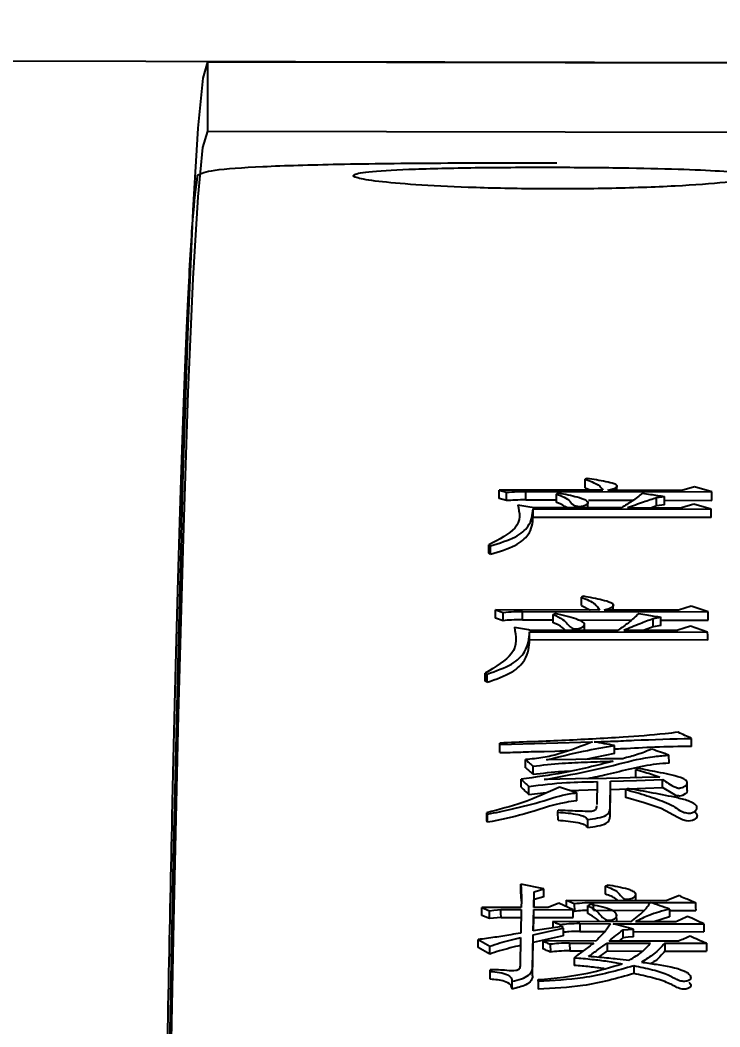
# Model space of a CAD drawing. Header units: millimetres. Extents: x 2312 to 3992, y 755 to 1943.
# Drawn here: x 2734.06 to 2741.14, y 1733.6 to 1743.78 of the extents above; entities that cross this region are included whole.
import ezdxf

# ---------------------------------------------------------------- set-up
doc = ezdxf.new("R2010")
doc.units = ezdxf.units.MM
doc.layers.add('标注', color=3, linetype='Continuous', lineweight=13)
doc.styles.add('SLDTEXTSTYLE1', font='txt.shx', dxfattribs={"width": 0.7, "bigfont": 'gbcbig.shx'})
doc.dimstyles.new('SLDDIMSTYLE12$0', dxfattribs={"dimtxt": 12, "dimasz": 10, "dimexe": 0, "dimexo": 0.0625, "dimgap": 0.875, "dimtad": 1, "dimdec": 1, "dimlfac": 1.8, "dimrnd": 1e-09, "dimzin": 12, "dimdsep": 46, "dimtxsty": 'SLDTEXTSTYLE1', "dimcen": 0.09, "dimdle": 8.16, "dimclrd": 3, "dimclre": 3, "dimadec": 0, "dimazin": 3, "dimtfac": 1, "dimtdec": 1, "dimtofl": 0, "dimtmove": 0, "dimatfit": 3, "dimfxl": 0, "dimfrac": 2, "dimtolj": 1, "dimlwd": 5, "dimlwe": 5, "dimarcsym": 0})

# ---------------------------------------------------------------- blocks, each defined once
blk = doc.blocks.new('*D45')
at = {"layer": 'Defpoints', "color": 0, "transparency": 16777216}
for p in [(2923.809, 1855.641), (2923.809, 1839.674), (2684.601, 1694.135)]:
    blk.add_point(p, dxfattribs=at)
at = {"layer": '标注', "color": 3, "lineweight": 5, "transparency": 16777216}
blk.add_line((2684.601, 1694.197), (2684.601, 1855.641), dxfattribs=at)
at = {"layer": '标注', "color": 3, "linetype": 'Continuous', "lineweight": 5, "transparency": 16777216}
for p, q in [((2694.601, 1855.641), (2913.809, 1855.641)), ((2923.809, 1839.736), (2923.809, 1855.641))]:
    blk.add_line(p, q, dxfattribs=at)
at = {"layer": '标注', "color": 3, "transparency": 16777216}
for points in [[(2694.601, 1857.308), (2694.601, 1853.974), (2684.601, 1855.641)], [(2913.809, 1857.308), (2913.809, 1853.974), (2923.809, 1855.641)]]:
    blk.add_solid(points, dxfattribs=at)
at = {"layer": '标注', "color": 0, "transparency": 16777216, "insert": (2804.205, 1867.944), "char_height": 10, "attachment_point": 5, "style": 'SLDTEXTSTYLE1'}
blk.add_mtext('\\A1;{\\H2.28571x;290}', dxfattribs=at)

msp = doc.modelspace()

# ---------------------------------------------------------------- linework, layer by layer
at = {"color": 7, "linetype": 'Continuous', "lineweight": 25}
for p, q in [((2781.857, 1743.26), (2732.359, 1743.366)), ((2735.959, 1743.358), (2735.958, 1742.658)), ((2735.959, 1743.358), (2776.457, 1743.272)), ((2735.958, 1742.658), (2776.356, 1742.571)), ((2739.797, 1739.146), (2739.777, 1739.138)), ((2739.777, 1739.052), (2739.777, 1739.138)), ((2740.098, 1739.026), (2740.098, 1739.077)), ((2740.884, 1739.06), (2740.757, 1739.024)), ((2741.058, 1739.01), (2740.884, 1739.06)), ((2738.907, 1738.943), (2738.907, 1739.028)), ((2738.907, 1739.028), (2738.984, 1739.006)), ((2739.958, 1739.026), (2738.907, 1739.028)), ((2738.984, 1738.921), (2738.984, 1739.006)), ((2739.179, 1738.929), (2739.179, 1739.014)), ((2739.179, 1739.014), (2741.058, 1739.01)), ((2739.49, 1738.903), (2739.49, 1738.988)), ((2739.777, 1739.052), (2739.836, 1739.026)), ((2740.757, 1739.024), (2740.007, 1739.026)), ((2740.501, 1738.952), (2740.58, 1738.963)), ((2738.984, 1738.921), (2738.907, 1738.943)), ((2739.179, 1738.929), (2739.489, 1738.928)), ((2739.806, 1738.851), (2739.806, 1738.909)), ((2739.812, 1738.927), (2740.266, 1738.926)), ((2740.501, 1738.867), (2740.448, 1738.849)), ((2740.58, 1738.878), (2740.501, 1738.867)), ((2740.58, 1738.925), (2741.058, 1738.924)), ((2740.879, 1738.885), (2740.751, 1738.849)), ((2741.053, 1738.834), (2740.879, 1738.885)), ((2739.252, 1738.752), (2739.252, 1738.837)), ((2739.252, 1738.837), (2741.053, 1738.834)), ((2741.053, 1738.749), (2739.252, 1738.752)), ((2739.262, 1738.852), (2740.148, 1738.85)), ((2740.206, 1738.85), (2740.751, 1738.849)), ((2738.803, 1738.473), (2738.822, 1738.464)), ((2738.822, 1738.38), (2738.803, 1738.389)), ((2739.761, 1737.954), (2739.742, 1737.944)), ((2739.742, 1737.86), (2739.742, 1737.944)), ((2739.742, 1737.86), (2739.831, 1737.815)), ((2740.062, 1737.814), (2740.062, 1737.874)), ((2740.849, 1737.855), (2740.722, 1737.813)), ((2741.023, 1737.796), (2740.849, 1737.855)), ((2738.872, 1737.733), (2738.872, 1737.817)), ((2738.872, 1737.817), (2738.949, 1737.791)), ((2739.923, 1737.815), (2738.872, 1737.817)), ((2738.949, 1737.707), (2738.872, 1737.733)), ((2738.949, 1737.707), (2738.949, 1737.791)), ((2739.144, 1737.717), (2739.144, 1737.8)), ((2739.144, 1737.8), (2741.023, 1737.796)), ((2739.455, 1737.687), (2739.455, 1737.77)), ((2740.722, 1737.813), (2739.972, 1737.815)), ((2740.466, 1737.729), (2740.544, 1737.742)), ((2739.144, 1737.717), (2739.455, 1737.716)), ((2739.705, 1737.715), (2740.247, 1737.714)), ((2739.77, 1737.612), (2739.77, 1737.681)), ((2740.466, 1737.645), (2740.374, 1737.61)), ((2740.544, 1737.658), (2740.466, 1737.645)), ((2740.544, 1737.714), (2741.023, 1737.713)), ((2740.844, 1737.652), (2740.716, 1737.61)), ((2741.017, 1737.592), (2740.844, 1737.652)), ((2739.217, 1737.513), (2739.216, 1737.596)), ((2739.216, 1737.596), (2741.017, 1737.592)), ((2739.227, 1737.613), (2740.113, 1737.611)), ((2740.171, 1737.611), (2740.716, 1737.61)), ((2741.018, 1737.509), (2739.217, 1737.513)), ((2738.768, 1737.177), (2738.787, 1737.167)), ((2738.787, 1737.084), (2738.768, 1737.095)), ((2740.854, 1736.435), (2740.854, 1736.517)), ((2738.915, 1736.455), (2738.916, 1736.47)), ((2738.916, 1736.373), (2738.915, 1736.455)), ((2740.074, 1736.363), (2740.074, 1736.445)), ((2740.074, 1736.363), (2739.781, 1736.305)), ((2740.627, 1736.266), (2740.626, 1736.348)), ((2739.175, 1736.221), (2739.175, 1736.303)), ((2739.131, 1736.023), (2739.131, 1736.104)), ((2740.302, 1736.119), (2740.292, 1736.122)), ((2739.208, 1735.951), (2739.207, 1736.032)), ((2739.693, 1735.967), (2739.519, 1736.024)), ((2739.9, 1736.08), (2739.895, 1735.848)), ((2740.03, 1735.805), (2740.036, 1736.084)), ((2740.03, 1735.724), (2740.036, 1736.002)), ((2740.562, 1736.02), (2740.562, 1736.101)), ((2740.809, 1735.991), (2740.809, 1736.073)), ((2739.208, 1735.951), (2739.385, 1735.969)), ((2739.623, 1735.99), (2739.9, 1735.999)), ((2739.693, 1735.886), (2739.693, 1735.967)), ((2740.03, 1735.724), (2740.03, 1735.805)), ((2740.894, 1735.845), (2740.894, 1735.847)), ((2738.783, 1735.684), (2738.783, 1735.765)), ((2738.783, 1735.765), (2738.792, 1735.75)), ((2738.792, 1735.669), (2738.792, 1735.75)), ((2739.503, 1735.771), (2739.504, 1735.791)), ((2739.504, 1735.69), (2739.503, 1735.771)), ((2739.804, 1735.616), (2739.804, 1735.697)), ((2740.894, 1735.765), (2740.894, 1735.787)), ((2738.792, 1735.669), (2738.783, 1735.684)), ((2739.36, 1734.995), (2739.127, 1735.044)), ((2739.262, 1734.967), (2739.36, 1734.995)), ((2739.984, 1734.942), (2739.984, 1735.022)), ((2739.133, 1734.871), (2739.128, 1734.965)), ((2739.259, 1734.807), (2739.262, 1734.967)), ((2739.261, 1734.807), (2739.262, 1734.887)), ((2739.36, 1734.915), (2739.262, 1734.887)), ((2740.29, 1734.878), (2740.29, 1734.944)), ((2740.731, 1734.927), (2740.604, 1734.878)), ((2738.733, 1734.808), (2738.81, 1734.775)), ((2739.132, 1734.807), (2738.733, 1734.808)), ((2738.733, 1734.728), (2738.733, 1734.808)), ((2738.927, 1734.787), (2739.132, 1734.786)), ((2739.132, 1734.786), (2739.127, 1734.549)), ((2739.254, 1734.57), (2739.258, 1734.786)), ((2739.258, 1734.786), (2739.657, 1734.785)), ((2739.405, 1734.806), (2739.259, 1734.807)), ((2739.513, 1734.851), (2739.405, 1734.806)), ((2739.657, 1734.785), (2739.513, 1734.851)), ((2739.591, 1734.815), (2739.591, 1734.88)), ((2739.591, 1734.88), (2739.668, 1734.847)), ((2739.591, 1734.88), (2740.604, 1734.878)), ((2739.668, 1734.847), (2739.669, 1734.768)), ((2739.805, 1734.747), (2739.804, 1734.826)), ((2739.864, 1734.779), (2739.863, 1734.859)), ((2739.863, 1734.859), (2740.895, 1734.857)), ((2740.631, 1734.791), (2740.631, 1734.712)), ((2738.811, 1734.695), (2738.733, 1734.728)), ((2738.928, 1734.707), (2738.811, 1734.695)), ((2738.928, 1734.707), (2739.13, 1734.707)), ((2739.256, 1734.57), (2739.259, 1734.707)), ((2739.259, 1734.707), (2739.658, 1734.706)), ((2739.669, 1734.768), (2739.658, 1734.772)), ((2739.864, 1734.779), (2740.377, 1734.778)), ((2740.097, 1734.664), (2740.096, 1734.738)), ((2740.631, 1734.712), (2740.473, 1734.663)), ((2740.631, 1734.778), (2740.896, 1734.777)), ((2739.253, 1734.532), (2739.556, 1734.599)), ((2739.547, 1734.615), (2739.254, 1734.57)), ((2740.239, 1734.664), (2739.451, 1734.666)), ((2739.528, 1734.632), (2739.528, 1734.612)), ((2739.556, 1734.599), (2739.547, 1734.615)), ((2739.723, 1734.644), (2740.034, 1734.643)), ((2739.723, 1734.644), (2739.723, 1734.565)), ((2740.063, 1734.643), (2740.979, 1734.641)), ((2740.697, 1734.663), (2740.288, 1734.664)), ((2738.697, 1734.483), (2738.813, 1734.416)), ((2739.126, 1734.503), (2739.12, 1734.216)), ((2739.246, 1734.194), (2739.253, 1734.532)), ((2739.557, 1734.52), (2739.253, 1734.453)), ((2739.723, 1734.565), (2739.977, 1734.564)), ((2740.16, 1734.502), (2740.118, 1734.468)), ((2740.267, 1734.564), (2740.979, 1734.562)), ((2738.813, 1734.337), (2738.697, 1734.404)), ((2739.247, 1734.115), (2739.253, 1734.453)), ((2739.885, 1734.468), (2739.349, 1734.469)), ((2739.426, 1734.435), (2739.427, 1734.357)), ((2739.621, 1734.448), (2739.865, 1734.447)), ((2739.621, 1734.448), (2739.622, 1734.369)), ((2740.001, 1734.447), (2740.439, 1734.446)), ((2740.722, 1734.466), (2740.021, 1734.468)), ((2740.585, 1734.446), (2741.004, 1734.445)), ((2740.585, 1734.446), (2740.585, 1734.367)), ((2739.622, 1734.369), (2739.759, 1734.368)), ((2740.001, 1734.368), (2740.363, 1734.367)), ((2740.585, 1734.367), (2741.004, 1734.366)), ((2738.817, 1734.161), (2738.818, 1734.178)), ((2739.247, 1734.115), (2739.246, 1734.194)), ((2740.269, 1734.217), (2740.269, 1734.139)), ((2738.818, 1734.082), (2738.817, 1734.161)), ((2739.302, 1734.061), (2739.302, 1734.078)), ((2739.302, 1734.061), (2739.302, 1733.983))]:
    msp.add_line(p, q, dxfattribs=at)
at = {"color": 7, "linetype": 'Continuous', "lineweight": 25, "flags": 128}
for points in [[(2735.959, 1743.358), (2735.91, 1743.191), (2735.86, 1742.688), (2735.81, 1741.853), (2735.761, 1740.689), (2735.711, 1739.202), (2735.661, 1737.398), (2735.613, 1735.287), (2735.565, 1732.877), (2735.519, 1730.181), (2735.473, 1727.21), (2735.43, 1723.979), (2735.388, 1720.503), (2735.348, 1716.798), (2735.31, 1712.88), (2735.274, 1708.769), (2735.241, 1704.484), (2735.21, 1700.044), (2735.183, 1695.471), (2735.158, 1690.785), (2735.136, 1686.008), (2735.118, 1681.164), (2735.102, 1676.273), (2735.09, 1671.36)], [(2735.958, 1742.658), (2735.909, 1742.491), (2735.86, 1741.994), (2735.81, 1741.167), (2735.761, 1740.014), (2735.712, 1738.541), (2735.663, 1736.755), (2735.615, 1734.664), (2735.567, 1732.278), (2735.521, 1729.608), (2735.476, 1726.667), (2735.433, 1723.467), (2735.392, 1720.025), (2735.352, 1716.355), (2735.314, 1712.476), (2735.279, 1708.405), (2735.246, 1704.162), (2735.216, 1699.765), (2735.189, 1695.236), (2735.164, 1690.596), (2735.152, 1687.931)], [(2739.49, 1738.988), (2739.5, 1738.992), (2739.51, 1738.996)], [(2740.58, 1738.878), (2740.58, 1738.925), (2740.58, 1738.963)], [(2741.058, 1738.924), (2741.058, 1738.972), (2741.058, 1739.01)], [(2740.501, 1738.867), (2740.501, 1738.914), (2740.501, 1738.952)], [(2741.053, 1738.749), (2741.053, 1738.796), (2741.053, 1738.834)], [(2738.803, 1738.389), (2738.803, 1738.419), (2738.803, 1738.446), (2738.803, 1738.473)], [(2738.822, 1738.38), (2738.822, 1738.41), (2738.822, 1738.437), (2738.822, 1738.464)], [(2739.455, 1737.77), (2739.46, 1737.773), (2739.467, 1737.776), (2739.474, 1737.78)], [(2740.544, 1737.658), (2740.544, 1737.705), (2740.544, 1737.742)], [(2741.023, 1737.713), (2741.023, 1737.759), (2741.023, 1737.796)], [(2740.466, 1737.645), (2740.466, 1737.692), (2740.466, 1737.729)], [(2741.018, 1737.509), (2741.018, 1737.556), (2741.017, 1737.592)], [(2738.768, 1737.095), (2738.768, 1737.125), (2738.768, 1737.151), (2738.768, 1737.177)], [(2738.787, 1737.084), (2738.787, 1737.114), (2738.787, 1737.141), (2738.787, 1737.167)], [(2738.915, 1736.455), (2739.383, 1736.469), (2739.851, 1736.482)], [(2738.916, 1736.373), (2738.968, 1736.375), (2738.995, 1736.376), (2739.021, 1736.376), (2739.048, 1736.377), (2739.074, 1736.378), (2739.101, 1736.379), (2739.127, 1736.379), (2739.153, 1736.38), (2739.206, 1736.382), (2739.233, 1736.383), (2739.259, 1736.383), (2739.286, 1736.384), (2739.312, 1736.385), (2739.338, 1736.386), (2739.365, 1736.386), (2739.471, 1736.389), (2739.523, 1736.391), (2739.55, 1736.392), (2739.576, 1736.393), (2739.603, 1736.393), (2739.604, 1736.393)], [(2740.158, 1736.312), (2739.978, 1736.309), (2739.684, 1736.304), (2739.389, 1736.299)], [(2739.251, 1736.154), (2739.251, 1736.2), (2739.251, 1736.236)], [(2740.312, 1736.215), (2740.302, 1736.209), (2740.292, 1736.203)], [(2740.534, 1736.124), (2740.354, 1736.12), (2739.994, 1736.113), (2739.679, 1736.107), (2739.365, 1736.1)], [(2740.292, 1736.122), (2740.292, 1736.168), (2740.292, 1736.203)], [(2740.036, 1736.084), (2740.299, 1736.092), (2740.562, 1736.101)], [(2740.036, 1736.002), (2740.036, 1736.048), (2740.036, 1736.084)], [(2740.036, 1736.002), (2740.216, 1736.008), (2740.389, 1736.014), (2740.562, 1736.02)], [(2740.809, 1735.991), (2740.806, 1735.971), (2740.79, 1735.955), (2740.763, 1735.941), (2740.748, 1735.937), (2740.732, 1735.934), (2740.721, 1735.935), (2740.71, 1735.936), (2740.695, 1735.941), (2740.669, 1735.957), (2740.562, 1736.02), (2740.562, 1736.02)], [(2740.19, 1735.919), (2740.19, 1735.948), (2740.19, 1735.974), (2740.19, 1736)], [(2740.892, 1735.765), (2740.901, 1735.758), (2740.91, 1735.737), (2740.903, 1735.715), (2740.878, 1735.693), (2740.863, 1735.686), (2740.844, 1735.682), (2740.825, 1735.681), (2740.801, 1735.683), (2740.764, 1735.694), (2740.717, 1735.718), (2740.547, 1735.807), (2740.374, 1735.866), (2740.191, 1735.919), (2740.19, 1735.919), (2740.19, 1735.919)], [(2739.128, 1734.965), (2739.128, 1735.009), (2739.127, 1735.044)], [(2739.36, 1734.915), (2739.36, 1734.96), (2739.36, 1734.995)], [(2739.984, 1735.022), (2739.989, 1735.025), (2739.996, 1735.03), (2740.003, 1735.034)], [(2739.262, 1734.887), (2739.262, 1734.932), (2739.262, 1734.967)], [(2738.81, 1734.775), (2738.854, 1734.779), (2738.891, 1734.783), (2738.927, 1734.787)], [(2738.928, 1734.707), (2738.927, 1734.752), (2738.927, 1734.787)], [(2739.259, 1734.707), (2739.258, 1734.751), (2739.258, 1734.786)], [(2739.658, 1734.706), (2739.658, 1734.75), (2739.657, 1734.785)], [(2740.895, 1734.857), (2740.895, 1734.812), (2740.896, 1734.777)], [(2738.811, 1734.695), (2738.81, 1734.74), (2738.81, 1734.775)], [(2739.451, 1734.666), (2739.451, 1734.621), (2739.451, 1734.601)], [(2739.556, 1734.599), (2739.556, 1734.554), (2739.557, 1734.52)], [(2740.16, 1734.581), (2740.213, 1734.585), (2740.267, 1734.589)], [(2740.16, 1734.581), (2740.16, 1734.536), (2740.16, 1734.502)], [(2740.267, 1734.51), (2740.267, 1734.554), (2740.267, 1734.589)], [(2740.979, 1734.641), (2740.979, 1734.597), (2740.979, 1734.562)], [(2738.697, 1734.404), (2738.697, 1734.449), (2738.697, 1734.483)], [(2739.253, 1734.453), (2739.253, 1734.498), (2739.253, 1734.532)], [(2740.267, 1734.51), (2740.213, 1734.506), (2740.16, 1734.502)], [(2738.813, 1734.337), (2738.813, 1734.381), (2738.813, 1734.416)], [(2739.349, 1734.469), (2739.349, 1734.425), (2739.349, 1734.39)], [(2740.001, 1734.447), (2740.001, 1734.403), (2740.001, 1734.368)], [(2741.004, 1734.445), (2741.004, 1734.4), (2741.004, 1734.366)], [(2739.667, 1734.3), (2739.667, 1734.255), (2739.667, 1734.221)], [(2739.04, 1733.983), (2739.039, 1734.006), (2739.039, 1734.028), (2739.039, 1734.061)]]:
    msp.add_lwpolyline(points, dxfattribs=at)
at = {"color": 7, "linetype": 'Continuous', "lineweight": 25}
for points, knots in [([(2735.859, 1742.211), (2735.895, 1742.23), (2735.969, 1742.266), (2736.493, 1742.302), (2737.28, 1742.325), (2738.316, 1742.337), (2739.095, 1742.336), (2739.491, 1742.336)], [0, 0, 0, 0, 0.184904, 0.370075, 0.564934, 0.778648, 1, 1, 1, 1]), ([(2735.149, 1687.934), (2735.151, 1688.392), (2735.16, 1690.687), (2735.178, 1694.777), (2735.206, 1700.096), (2735.242, 1705.768), (2735.286, 1711.677), (2735.34, 1717.65), (2735.4, 1723.125), (2735.464, 1728.013), (2735.531, 1732.273), (2735.596, 1735.54), (2735.655, 1737.956), (2735.709, 1739.705), (2735.761, 1740.976), (2735.811, 1741.833), (2735.843, 1742.085), (2735.859, 1742.211)], [0, 0, 0, 0, 0.015982, 0.079971, 0.143956, 0.207938, 0.29112, 0.374568, 0.45775, 0.540927, 0.624368, 0.707543, 0.76895, 0.830357, 0.891763, 0.945879, 1, 1, 1, 1]), ([(2741.483, 1742.199), (2741.467, 1742.21), (2741.434, 1742.231), (2741.153, 1742.256), (2740.722, 1742.275), (2740.135, 1742.288), (2739.433, 1742.293), (2738.696, 1742.29), (2738.046, 1742.276), (2737.601, 1742.252), (2737.41, 1742.22), (2737.446, 1742.184), (2737.669, 1742.147), (2738.057, 1742.113), (2738.602, 1742.085), (2739.278, 1742.07), (2740.015, 1742.074), (2740.704, 1742.098), (2741.213, 1742.136), (2741.452, 1742.172), (2741.475, 1742.192), (2741.483, 1742.199)], [0, 0, 0, 0, 0.045822, 0.091814, 0.140485, 0.193898, 0.252615, 0.314733, 0.376987, 0.434762, 0.486088, 0.532887, 0.578622, 0.626347, 0.678147, 0.735419, 0.797023, 0.859506, 0.918953, 0.972133, 1, 1, 1, 1]), ([(2739.777, 1739.138), (2739.828, 1739.119), (2739.917, 1739.087), (2739.946, 1739.044), (2739.958, 1739.026)], [0, 0, 0, 0, 0.565821, 1, 1, 1, 1]), ([(2740.007, 1739.026), (2740.025, 1739.03), (2740.061, 1739.039), (2740.095, 1739.054), (2740.104, 1739.066), (2740.1, 1739.078), (2740.062, 1739.095), (2739.96, 1739.12), (2739.862, 1739.136), (2739.797, 1739.146)], [0, 0, 0, 0, 0.1207964, 0.2377542, 0.2839081, 0.3303299, 0.4243308, 0.6202445, 1, 1, 1, 1]), ([(2738.984, 1739.006), (2739.02, 1739.008), (2739.084, 1739.013), (2739.15, 1739.014), (2739.179, 1739.014)], [0, 0, 0, 0, 0.558776, 1, 1, 1, 1]), ([(2739.49, 1738.988), (2739.516, 1738.977), (2739.573, 1738.955), (2739.634, 1738.915), (2739.645, 1738.879), (2739.691, 1738.865), (2739.711, 1738.862), (2739.732, 1738.862), (2739.753, 1738.865), (2739.776, 1738.872), (2739.795, 1738.883), (2739.81, 1738.896), (2739.807, 1738.91), (2739.775, 1738.932), (2739.674, 1738.963), (2739.575, 1738.984), (2739.51, 1738.996), (2739.51, 1738.996)], [0, 0, 0, 0, 0.118915, 0.255033, 0.3903, 0.410217, 0.430101, 0.450488, 0.468438, 0.491867, 0.540043, 0.576412, 0.613196, 0.663362, 0.784679, 0.997714, 1, 1, 1, 1]), ([(2740.357, 1738.997), (2740.324, 1738.969), (2740.278, 1738.931), (2740.201, 1738.882), (2740.165, 1738.861), (2740.148, 1738.85)], [0, 0, 0, 0, 0.550283, 0.775099, 1, 1, 1, 1]), ([(2740.357, 1738.997), (2740.384, 1738.993), (2740.434, 1738.985), (2740.509, 1738.974), (2740.556, 1738.966), (2740.58, 1738.963)], [0, 0, 0, 0, 0.363875, 0.681938, 1, 1, 1, 1]), ([(2739.097, 1738.878), (2739.115, 1738.798), (2739.147, 1738.654), (2738.908, 1738.529), (2738.803, 1738.473)], [0, 0, 0, 0, 0.556731, 1, 1, 1, 1]), ([(2739.179, 1738.929), (2739.142, 1738.928), (2739.076, 1738.928), (2739.012, 1738.923), (2738.984, 1738.921)], [0, 0, 0, 0, 0.5611538, 1, 1, 1, 1]), ([(2739.097, 1738.878), (2739.125, 1738.874), (2739.179, 1738.865), (2739.234, 1738.856), (2739.262, 1738.852)], [0, 0, 0, 0, 0.4998834, 1, 1, 1, 1]), ([(2739.594, 1738.851), (2739.568, 1738.867), (2739.537, 1738.885), (2739.496, 1738.9), (2739.49, 1738.903)], [0, 0, 0, 0, 0.85571, 1, 1, 1, 1]), ([(2740.206, 1738.85), (2740.233, 1738.86), (2740.286, 1738.88), (2740.382, 1738.915), (2740.457, 1738.938), (2740.501, 1738.952)], [0, 0, 0, 0, 0.284329, 0.568686, 1, 1, 1, 1]), ([(2738.822, 1738.464), (2738.912, 1738.492), (2739.088, 1738.546), (2739.238, 1738.681), (2739.246, 1738.778), (2739.252, 1738.837)], [0, 0, 0, 0, 0.2883621, 0.5664153, 1, 1, 1, 1]), ([(2738.822, 1738.38), (2738.912, 1738.407), (2739.088, 1738.462), (2739.238, 1738.596), (2739.247, 1738.693), (2739.252, 1738.752)], [0, 0, 0, 0, 0.288478, 0.566518, 1, 1, 1, 1]), ([(2739.742, 1737.944), (2739.793, 1737.923), (2739.882, 1737.885), (2739.911, 1737.836), (2739.923, 1737.815)], [0, 0, 0, 0, 0.565821, 1, 1, 1, 1]), ([(2739.972, 1737.815), (2739.99, 1737.82), (2740.026, 1737.83), (2740.06, 1737.847), (2740.068, 1737.862), (2740.064, 1737.875), (2740.027, 1737.895), (2739.925, 1737.924), (2739.826, 1737.942), (2739.761, 1737.954)], [0, 0, 0, 0, 0.12083, 0.2378179, 0.2839594, 0.3303696, 0.4243477, 0.6202102, 1, 1, 1, 1]), ([(2738.949, 1737.791), (2738.985, 1737.794), (2739.049, 1737.8), (2739.115, 1737.8), (2739.144, 1737.8)], [0, 0, 0, 0, 0.558776, 1, 1, 1, 1]), ([(2739.455, 1737.77), (2739.489, 1737.754), (2739.551, 1737.725), (2739.598, 1737.68), (2739.618, 1737.649), (2739.641, 1737.634), (2739.658, 1737.627), (2739.671, 1737.624), (2739.687, 1737.624), (2739.705, 1737.626), (2739.731, 1737.633), (2739.757, 1737.644), (2739.772, 1737.661), (2739.774, 1737.678), (2739.748, 1737.701), (2739.683, 1737.727), (2739.586, 1737.755), (2739.512, 1737.772), (2739.474, 1737.78)], [0, 0, 0, 0, 0.156974, 0.283392, 0.359244, 0.397477, 0.412842, 0.428372, 0.439697, 0.455031, 0.482215, 0.525717, 0.568194, 0.61083, 0.65056, 0.755037, 0.8749, 1, 1, 1, 1]), ([(2740.321, 1737.781), (2740.289, 1737.749), (2740.243, 1737.704), (2740.165, 1737.649), (2740.13, 1737.624), (2740.113, 1737.611)], [0, 0, 0, 0, 0.550283, 0.775099, 1, 1, 1, 1]), ([(2740.321, 1737.781), (2740.349, 1737.777), (2740.399, 1737.768), (2740.473, 1737.754), (2740.521, 1737.746), (2740.544, 1737.742)], [0, 0, 0, 0, 0.363875, 0.681938, 1, 1, 1, 1]), ([(2739.062, 1737.643), (2739.08, 1737.551), (2739.112, 1737.384), (2738.873, 1737.241), (2738.768, 1737.177)], [0, 0, 0, 0, 0.5567307, 1, 1, 1, 1]), ([(2739.144, 1737.717), (2739.107, 1737.716), (2739.041, 1737.716), (2738.977, 1737.71), (2738.949, 1737.707)], [0, 0, 0, 0, 0.561154, 1, 1, 1, 1]), ([(2739.062, 1737.643), (2739.089, 1737.638), (2739.144, 1737.628), (2739.199, 1737.618), (2739.227, 1737.613)], [0, 0, 0, 0, 0.499883, 1, 1, 1, 1]), ([(2739.575, 1737.612), (2739.566, 1737.621), (2739.541, 1737.649), (2739.489, 1737.672), (2739.455, 1737.687)], [0, 0, 0, 0, 0.327734, 1, 1, 1, 1]), ([(2740.171, 1737.611), (2740.198, 1737.623), (2740.251, 1737.646), (2740.347, 1737.686), (2740.421, 1737.713), (2740.466, 1737.729)], [0, 0, 0, 0, 0.284329, 0.568686, 1, 1, 1, 1]), ([(2738.787, 1737.167), (2738.876, 1737.199), (2739.053, 1737.261), (2739.203, 1737.416), (2739.211, 1737.528), (2739.216, 1737.596)], [0, 0, 0, 0, 0.2883621, 0.5664153, 1, 1, 1, 1]), ([(2738.787, 1737.084), (2738.877, 1737.116), (2739.053, 1737.178), (2739.203, 1737.333), (2739.212, 1737.445), (2739.217, 1737.513)], [0, 0, 0, 0, 0.288478, 0.566518, 1, 1, 1, 1]), ([(2740.719, 1736.579), (2740.675, 1736.574), (2740.492, 1736.553), (2740.099, 1736.522), (2739.541, 1736.494), (2739.124, 1736.478), (2738.916, 1736.47)], [0, 0, 0, 0, 0.075478, 0.31225, 0.655902, 1, 1, 1, 1]), ([(2739.87, 1736.482), (2739.932, 1736.484), (2740.067, 1736.488), (2740.394, 1736.505), (2740.66, 1736.512), (2740.854, 1736.517)], [0, 0, 0, 0, 0.189809, 0.410519, 1, 1, 1, 1]), ([(2740.854, 1736.517), (2740.832, 1736.527), (2740.787, 1736.548), (2740.742, 1736.569), (2740.719, 1736.579)], [0, 0, 0, 0, 0.500001, 1, 1, 1, 1]), ([(2739.851, 1736.482), (2739.743, 1736.439), (2739.591, 1736.377), (2739.354, 1736.319), (2739.235, 1736.308), (2739.175, 1736.303)], [0, 0, 0, 0, 0.55192, 0.774765, 1, 1, 1, 1]), ([(2739.389, 1736.299), (2739.512, 1736.33), (2739.732, 1736.386), (2739.969, 1736.427), (2740.074, 1736.445)], [0, 0, 0, 0, 0.55885, 1, 1, 1, 1]), ([(2740.074, 1736.445), (2740.04, 1736.451), (2739.972, 1736.464), (2739.904, 1736.476), (2739.87, 1736.482)], [0, 0, 0, 0, 0.499738, 1, 1, 1, 1]), ([(2740.854, 1736.435), (2740.73, 1736.434), (2740.496, 1736.431), (2740.237, 1736.414), (2740.101, 1736.409), (2740.074, 1736.408)], [0, 0, 0, 0, 0.474215, 0.897165, 1, 1, 1, 1]), ([(2739.365, 1736.1), (2739.455, 1736.117), (2739.713, 1736.165), (2740.081, 1736.246), (2740.396, 1736.331), (2740.578, 1736.344), (2740.626, 1736.348)], [0, 0, 0, 0, 0.210989, 0.603952, 0.894949, 1, 1, 1, 1]), ([(2740.453, 1736.407), (2740.404, 1736.389), (2740.335, 1736.361), (2740.232, 1736.332), (2740.183, 1736.319), (2740.158, 1736.312)], [0, 0, 0, 0, 0.53008, 0.764867, 1, 1, 1, 1]), ([(2740.626, 1736.348), (2740.597, 1736.358), (2740.539, 1736.378), (2740.482, 1736.398), (2740.453, 1736.407)], [0, 0, 0, 0, 0.499896, 1, 1, 1, 1]), ([(2740.06, 1736.286), (2739.896, 1736.244), (2739.601, 1736.169), (2739.275, 1736.124), (2739.131, 1736.104)], [0, 0, 0, 0, 0.558101, 1, 1, 1, 1]), ([(2739.175, 1736.303), (2739.187, 1736.292), (2739.213, 1736.269), (2739.238, 1736.247), (2739.251, 1736.236)], [0, 0, 0, 0, 0.500001, 1, 1, 1, 1]), ([(2739.175, 1736.221), (2739.181, 1736.216), (2739.194, 1736.204), (2739.22, 1736.182), (2739.239, 1736.165), (2739.251, 1736.154)], [0, 0, 0, 0, 0.256283, 0.512566, 1, 1, 1, 1]), ([(2739.251, 1736.236), (2739.349, 1736.247), (2739.53, 1736.267), (2739.803, 1736.279), (2739.974, 1736.284), (2740.06, 1736.286)], [0, 0, 0, 0, 0.36957, 0.6843155, 1, 1, 1, 1]), ([(2740.627, 1736.266), (2740.584, 1736.264), (2740.357, 1736.248), (2740.104, 1736.169), (2739.867, 1736.122), (2739.8, 1736.109)], [0, 0, 0, 0, 0.140586, 0.755809, 1, 1, 1, 1]), ([(2740.562, 1736.101), (2740.601, 1736.073), (2740.643, 1736.043), (2740.706, 1736.018), (2740.719, 1736.015), (2740.733, 1736.015), (2740.75, 1736.018), (2740.775, 1736.026), (2740.8, 1736.041), (2740.813, 1736.062), (2740.808, 1736.084), (2740.785, 1736.106), (2740.69, 1736.141), (2740.523, 1736.173), (2740.377, 1736.202), (2740.312, 1736.215)], [0, 0, 0, 0, 0.213803, 0.231404, 0.243039, 0.254767, 0.269089, 0.295977, 0.341507, 0.385242, 0.439295, 0.482251, 0.540946, 0.792954, 1, 1, 1, 1]), ([(2739.131, 1736.104), (2739.144, 1736.092), (2739.169, 1736.068), (2739.195, 1736.044), (2739.207, 1736.032)], [0, 0, 0, 0, 0.499836, 1, 1, 1, 1]), ([(2739.251, 1736.154), (2739.349, 1736.166), (2739.476, 1736.181), (2739.606, 1736.187), (2739.635, 1736.188)], [0, 0, 0, 0, 0.771554, 1, 1, 1, 1]), ([(2740.292, 1736.203), (2740.323, 1736.195), (2740.38, 1736.178), (2740.459, 1736.151), (2740.509, 1736.133), (2740.534, 1736.124)], [0, 0, 0, 0, 0.36386, 0.681835, 1, 1, 1, 1]), ([(2739.519, 1736.024), (2739.398, 1735.968), (2739.179, 1735.868), (2738.905, 1735.797), (2738.783, 1735.765)], [0, 0, 0, 0, 0.554284, 1, 1, 1, 1]), ([(2739.131, 1736.023), (2739.144, 1736.011), (2739.17, 1735.987), (2739.195, 1735.963), (2739.208, 1735.951)], [0, 0, 0, 0, 0.499908, 1, 1, 1, 1]), ([(2739.207, 1736.032), (2739.334, 1736.047), (2739.561, 1736.074), (2739.796, 1736.078), (2739.9, 1736.08)], [0, 0, 0, 0, 0.557432, 1, 1, 1, 1]), ([(2740.19, 1736), (2740.262, 1735.98), (2740.406, 1735.939), (2740.573, 1735.88), (2740.689, 1735.825), (2740.733, 1735.784), (2740.786, 1735.767), (2740.813, 1735.762), (2740.835, 1735.761), (2740.855, 1735.764), (2740.875, 1735.771), (2740.897, 1735.786), (2740.911, 1735.807), (2740.909, 1735.831), (2740.885, 1735.856), (2740.824, 1735.888), (2740.676, 1735.925), (2740.465, 1735.965), (2740.295, 1735.996), (2740.21, 1736.011)], [0, 0, 0, 0, 0.136957, 0.274218, 0.342993, 0.411592, 0.43237, 0.4478, 0.457544, 0.467369, 0.47903, 0.498668, 0.53085, 0.556966, 0.583054, 0.629193, 0.705477, 0.852605, 1, 1, 1, 1]), ([(2740.19, 1736), (2740.193, 1736.002), (2740.2, 1736.006), (2740.206, 1736.009), (2740.21, 1736.011)], [0, 0, 0, 0, 0.499388, 1, 1, 1, 1]), ([(2738.792, 1735.75), (2738.871, 1735.767), (2739.065, 1735.809), (2739.344, 1735.875), (2739.543, 1735.949), (2739.667, 1735.964), (2739.693, 1735.967)], [0, 0, 0, 0, 0.257508, 0.62783, 0.923809, 1, 1, 1, 1]), ([(2739.693, 1735.886), (2739.656, 1735.881), (2739.459, 1735.853), (2739.195, 1735.75), (2738.917, 1735.694), (2738.792, 1735.669)], [0, 0, 0, 0, 0.110745, 0.601706, 1, 1, 1, 1]), ([(2739.892, 1735.834), (2739.892, 1735.821), (2739.893, 1735.805), (2739.875, 1735.787), (2739.855, 1735.78), (2739.829, 1735.777), (2739.778, 1735.78), (2739.669, 1735.782), (2739.569, 1735.787), (2739.504, 1735.791)], [0, 0, 0, 0, 0.1733797, 0.2225422, 0.2728755, 0.3250812, 0.3791849, 0.5924117, 1, 1, 1, 1]), ([(2739.804, 1735.697), (2739.837, 1735.702), (2739.904, 1735.711), (2739.993, 1735.734), (2740.026, 1735.771), (2740.028, 1735.794), (2740.03, 1735.805)], [0, 0, 0, 0, 0.2933549, 0.5771176, 0.7896425, 1, 1, 1, 1]), ([(2739.503, 1735.771), (2739.572, 1735.766), (2739.667, 1735.759), (2739.774, 1735.729), (2739.794, 1735.707), (2739.804, 1735.697)], [0, 0, 0, 0, 0.573515, 0.792079, 1, 1, 1, 1]), ([(2739.804, 1735.616), (2739.838, 1735.621), (2739.904, 1735.63), (2739.993, 1735.653), (2740.026, 1735.69), (2740.029, 1735.713), (2740.03, 1735.724)], [0, 0, 0, 0, 0.293518, 0.577352, 0.789781, 1, 1, 1, 1]), ([(2739.504, 1735.69), (2739.572, 1735.685), (2739.667, 1735.678), (2739.774, 1735.648), (2739.794, 1735.627), (2739.804, 1735.616)], [0, 0, 0, 0, 0.57368, 0.792223, 1, 1, 1, 1]), ([(2739.127, 1735.044), (2739.129, 1735.02), (2739.132, 1734.973), (2739.134, 1734.893), (2739.133, 1734.838), (2739.132, 1734.807)], [0, 0, 0, 0, 0.304374, 0.608766, 1, 1, 1, 1]), ([(2739.984, 1735.022), (2740.034, 1735.004), (2740.122, 1734.971), (2740.137, 1734.914), (2740.176, 1734.895), (2740.188, 1734.891), (2740.203, 1734.89), (2740.222, 1734.891), (2740.245, 1734.896), (2740.273, 1734.908), (2740.292, 1734.928), (2740.291, 1734.955), (2740.256, 1734.977), (2740.164, 1735.007), (2740.075, 1735.022), (2740.003, 1735.034)], [0, 0, 0, 0, 0.207432, 0.366418, 0.382715, 0.398413, 0.414081, 0.430605, 0.46489, 0.496828, 0.558373, 0.618693, 0.680986, 0.745897, 1, 1, 1, 1]), ([(2740.108, 1734.879), (2740.102, 1734.884), (2740.072, 1734.91), (2740.023, 1734.928), (2739.984, 1734.942)], [0, 0, 0, 0, 0.217566, 1, 1, 1, 1]), ([(2740.731, 1734.927), (2740.753, 1734.917), (2740.792, 1734.901), (2740.847, 1734.878), (2740.879, 1734.864), (2740.895, 1734.857)], [0, 0, 0, 0, 0.404353, 0.702176, 1, 1, 1, 1]), ([(2739.668, 1734.847), (2739.704, 1734.851), (2739.769, 1734.858), (2739.834, 1734.859), (2739.863, 1734.859)], [0, 0, 0, 0, 0.558777, 1, 1, 1, 1]), ([(2739.804, 1734.826), (2739.846, 1734.804), (2739.92, 1734.764), (2739.944, 1734.704), (2739.994, 1734.682), (2740.024, 1734.677), (2740.053, 1734.683), (2740.081, 1734.696), (2740.102, 1734.718), (2740.096, 1734.745), (2740.072, 1734.77), (2739.986, 1734.807), (2739.896, 1734.825), (2739.824, 1734.838)], [0, 0, 0, 0, 0.206661, 0.366392, 0.399431, 0.430957, 0.463098, 0.497343, 0.55842, 0.619657, 0.681855, 0.746075, 1, 1, 1, 1]), ([(2739.804, 1734.826), (2739.808, 1734.828), (2739.814, 1734.832), (2739.821, 1734.836), (2739.824, 1734.838)], [0, 0, 0, 0, 0.499455, 1, 1, 1, 1]), ([(2740.239, 1734.664), (2740.287, 1734.698), (2740.371, 1734.759), (2740.417, 1734.828), (2740.438, 1734.858)], [0, 0, 0, 0, 0.564482, 1, 1, 1, 1]), ([(2740.631, 1734.791), (2740.559, 1734.772), (2740.431, 1734.737), (2740.331, 1734.686), (2740.288, 1734.664)], [0, 0, 0, 0, 0.562518, 1, 1, 1, 1]), ([(2740.631, 1734.791), (2740.599, 1734.802), (2740.534, 1734.825), (2740.47, 1734.847), (2740.438, 1734.858)], [0, 0, 0, 0, 0.499999, 1, 1, 1, 1]), ([(2739.805, 1734.778), (2739.787, 1734.777), (2739.741, 1734.777), (2739.697, 1734.771), (2739.669, 1734.768)], [0, 0, 0, 0, 0.372362, 1, 1, 1, 1]), ([(2739.923, 1734.665), (2739.914, 1734.674), (2739.882, 1734.703), (2739.836, 1734.729), (2739.805, 1734.747)], [0, 0, 0, 0, 0.301242, 1, 1, 1, 1]), ([(2740.815, 1734.717), (2740.795, 1734.708), (2740.756, 1734.69), (2740.716, 1734.672), (2740.697, 1734.663)], [0, 0, 0, 0, 0.499999, 1, 1, 1, 1]), ([(2740.979, 1734.641), (2740.951, 1734.654), (2740.897, 1734.679), (2740.842, 1734.704), (2740.815, 1734.717)], [0, 0, 0, 0, 0.5, 1, 1, 1, 1]), ([(2739.451, 1734.666), (2739.463, 1734.66), (2739.489, 1734.649), (2739.515, 1734.638), (2739.528, 1734.632)], [0, 0, 0, 0, 0.499998, 1, 1, 1, 1]), ([(2739.723, 1734.644), (2739.686, 1734.644), (2739.62, 1734.643), (2739.556, 1734.635), (2739.528, 1734.632)], [0, 0, 0, 0, 0.5611396, 1, 1, 1, 1]), ([(2740.034, 1734.643), (2740.014, 1734.612), (2739.983, 1734.567), (2739.928, 1734.509), (2739.899, 1734.482), (2739.885, 1734.468)], [0, 0, 0, 0, 0.517051, 0.758309, 1, 1, 1, 1]), ([(2740.021, 1734.468), (2740.044, 1734.487), (2740.09, 1734.524), (2740.136, 1734.562), (2740.16, 1734.581)], [0, 0, 0, 0, 0.5, 1, 1, 1, 1]), ([(2740.267, 1734.589), (2740.233, 1734.598), (2740.165, 1734.616), (2740.097, 1734.634), (2740.063, 1734.643)], [0, 0, 0, 0, 0.5, 1, 1, 1, 1]), ([(2739.127, 1734.549), (2739.094, 1734.544), (2739.007, 1734.528), (2738.865, 1734.505), (2738.753, 1734.49), (2738.697, 1734.483)], [0, 0, 0, 0, 0.232335, 0.615734, 1, 1, 1, 1]), ([(2738.813, 1734.416), (2738.846, 1734.427), (2738.913, 1734.449), (2739.019, 1734.477), (2739.09, 1734.495), (2739.126, 1734.503)], [0, 0, 0, 0, 0.337604, 0.668528, 1, 1, 1, 1]), ([(2739.723, 1734.565), (2739.686, 1734.565), (2739.63, 1734.564), (2739.575, 1734.558), (2739.556, 1734.556)], [0, 0, 0, 0, 0.658128, 1, 1, 1, 1]), ([(2740.84, 1734.516), (2740.82, 1734.508), (2740.781, 1734.491), (2740.741, 1734.475), (2740.722, 1734.466)], [0, 0, 0, 0, 0.499999, 1, 1, 1, 1]), ([(2741.004, 1734.445), (2740.976, 1734.457), (2740.922, 1734.481), (2740.867, 1734.504), (2740.84, 1734.516)], [0, 0, 0, 0, 0.5, 1, 1, 1, 1]), ([(2739.126, 1734.424), (2739.09, 1734.416), (2739.019, 1734.398), (2738.912, 1734.37), (2738.846, 1734.348), (2738.813, 1734.337)], [0, 0, 0, 0, 0.334067, 0.6662388, 1, 1, 1, 1]), ([(2739.349, 1734.469), (2739.362, 1734.464), (2739.388, 1734.452), (2739.414, 1734.441), (2739.426, 1734.435)], [0, 0, 0, 0, 0.499998, 1, 1, 1, 1]), ([(2739.427, 1734.357), (2739.414, 1734.362), (2739.388, 1734.373), (2739.362, 1734.385), (2739.349, 1734.39)], [0, 0, 0, 0, 0.500001, 1, 1, 1, 1]), ([(2739.621, 1734.448), (2739.584, 1734.447), (2739.518, 1734.446), (2739.454, 1734.439), (2739.426, 1734.435)], [0, 0, 0, 0, 0.5611396, 1, 1, 1, 1]), ([(2739.865, 1734.447), (2739.848, 1734.435), (2739.815, 1734.41), (2739.749, 1734.361), (2739.7, 1734.324), (2739.667, 1734.3)], [0, 0, 0, 0, 0.25064, 0.501281, 1, 1, 1, 1]), ([(2739.813, 1734.312), (2739.83, 1734.324), (2739.863, 1734.349), (2739.925, 1734.394), (2739.972, 1734.427), (2740.001, 1734.447)], [0, 0, 0, 0, 0.272013, 0.54403, 1, 1, 1, 1]), ([(2740.221, 1734.273), (2740.272, 1734.303), (2740.361, 1734.356), (2740.415, 1734.419), (2740.439, 1734.446)], [0, 0, 0, 0, 0.564053, 1, 1, 1, 1]), ([(2740.585, 1734.446), (2740.55, 1734.408), (2740.488, 1734.34), (2740.391, 1734.281), (2740.348, 1734.256)], [0, 0, 0, 0, 0.555995, 1, 1, 1, 1]), ([(2739.622, 1734.369), (2739.585, 1734.368), (2739.519, 1734.368), (2739.455, 1734.36), (2739.427, 1734.357)], [0, 0, 0, 0, 0.561154, 1, 1, 1, 1]), ([(2739.667, 1734.3), (2739.728, 1734.295), (2739.841, 1734.285), (2740.003, 1734.265), (2740.103, 1734.248), (2740.153, 1734.239)], [0, 0, 0, 0, 0.368189, 0.683272, 1, 1, 1, 1]), ([(2740.221, 1734.273), (2740.182, 1734.277), (2740.114, 1734.284), (2740.014, 1734.294), (2739.918, 1734.303), (2739.85, 1734.309), (2739.813, 1734.312)], [0, 0, 0, 0, 0.2905663, 0.5003512, 0.7334494, 1, 1, 1, 1]), ([(2740.001, 1734.368), (2739.984, 1734.356), (2739.953, 1734.335), (2739.923, 1734.313), (2739.909, 1734.303)], [0, 0, 0, 0, 0.5579284, 1, 1, 1, 1]), ([(2740.585, 1734.367), (2740.553, 1734.328), (2740.515, 1734.284), (2740.455, 1734.246), (2740.447, 1734.241)], [0, 0, 0, 0, 0.865093, 1, 1, 1, 1]), ([(2739.12, 1734.216), (2739.119, 1734.21), (2739.118, 1734.198), (2739.112, 1734.18), (2739.062, 1734.162), (2738.958, 1734.175), (2738.873, 1734.177), (2738.818, 1734.178)], [0, 0, 0, 0, 0.096109, 0.19481, 0.294137, 0.546543, 1, 1, 1, 1]), ([(2739.039, 1734.061), (2739.072, 1734.068), (2739.136, 1734.082), (2739.205, 1734.117), (2739.241, 1734.156), (2739.245, 1734.181), (2739.246, 1734.194)], [0, 0, 0, 0, 0.2917974, 0.5733695, 0.7880573, 1, 1, 1, 1]), ([(2739.302, 1734.078), (2739.474, 1734.094), (2739.778, 1734.123), (2740.039, 1734.204), (2740.153, 1734.239)], [0, 0, 0, 0, 0.565057, 1, 1, 1, 1]), ([(2740.269, 1734.217), (2740.102, 1734.17), (2739.801, 1734.085), (2739.456, 1734.068), (2739.302, 1734.061)], [0, 0, 0, 0, 0.554585, 1, 1, 1, 1]), ([(2739.972, 1734.189), (2739.923, 1734.196), (2739.823, 1734.209), (2739.72, 1734.217), (2739.667, 1734.221)], [0, 0, 0, 0, 0.483066, 1, 1, 1, 1]), ([(2740.348, 1734.255), (2740.397, 1734.248), (2740.545, 1734.226), (2740.722, 1734.197), (2740.824, 1734.143), (2740.843, 1734.116), (2740.847, 1734.094), (2740.843, 1734.081), (2740.832, 1734.072), (2740.816, 1734.065), (2740.795, 1734.061), (2740.771, 1734.059), (2740.743, 1734.063), (2740.691, 1734.084), (2740.613, 1734.13), (2740.457, 1734.178), (2740.333, 1734.204), (2740.269, 1734.217)], [0, 0, 0, 0, 0.114614, 0.345667, 0.395229, 0.445066, 0.471784, 0.490559, 0.505207, 0.519841, 0.535794, 0.554512, 0.573209, 0.596986, 0.70245, 0.844577, 1, 1, 1, 1]), ([(2738.817, 1734.161), (2738.85, 1734.158), (2738.913, 1734.153), (2738.992, 1734.131), (2739.035, 1734.096), (2739.038, 1734.073), (2739.039, 1734.061)], [0, 0, 0, 0, 0.293406, 0.577798, 0.791145, 1, 1, 1, 1]), ([(2739.04, 1733.983), (2739.037, 1733.998), (2739.032, 1734.028), (2738.95, 1734.071), (2738.869, 1734.078), (2738.818, 1734.082)], [0, 0, 0, 0, 0.266458, 0.542534, 1, 1, 1, 1]), ([(2739.247, 1734.115), (2739.244, 1734.099), (2739.238, 1734.067), (2739.171, 1734.014), (2739.09, 1733.995), (2739.04, 1733.983)], [0, 0, 0, 0, 0.2703005, 0.546626, 1, 1, 1, 1]), ([(2740.269, 1734.139), (2740.102, 1734.091), (2739.801, 1734.006), (2739.456, 1733.99), (2739.302, 1733.983)], [0, 0, 0, 0, 0.554528, 1, 1, 1, 1]), ([(2740.828, 1734.053), (2740.834, 1734.046), (2740.845, 1734.034), (2740.848, 1734.016), (2740.843, 1734.003), (2740.832, 1733.993), (2740.816, 1733.987), (2740.795, 1733.982), (2740.771, 1733.981), (2740.743, 1733.984), (2740.691, 1734.005), (2740.613, 1734.051), (2740.457, 1734.1), (2740.334, 1734.125), (2740.269, 1734.139)], [0, 0, 0, 0, 0.056839, 0.102235, 0.1341, 0.15897, 0.183817, 0.210909, 0.242743, 0.274587, 0.314992, 0.494099, 0.735663, 1, 1, 1, 1])]:
    msp.add_open_spline(points, degree=3, knots=knots, dxfattribs=at)

# ---------------------------------------------------------------- dimensions: what is measured, and where the dimension line sits
at = {"layer": '标注'}
dim = msp.add_linear_dim(base=(2923.809, 1855.641), p1=(2684.601, 1694.135), p2=(2923.809, 1839.674), text='{\\H2.28571x;290}', dimstyle='SLDDIMSTYLE12$0', override={"dimtxt": 10, "dimtdec": 3, "dimtzin": 0}, dxfattribs=at)
dim.commit()
dim.dimension.update_dxf_attribs({"geometry": '*D45', "text_midpoint": (2804.205, 1855.641), "dimtype": 160})

doc.saveas('drawing.dxf')
